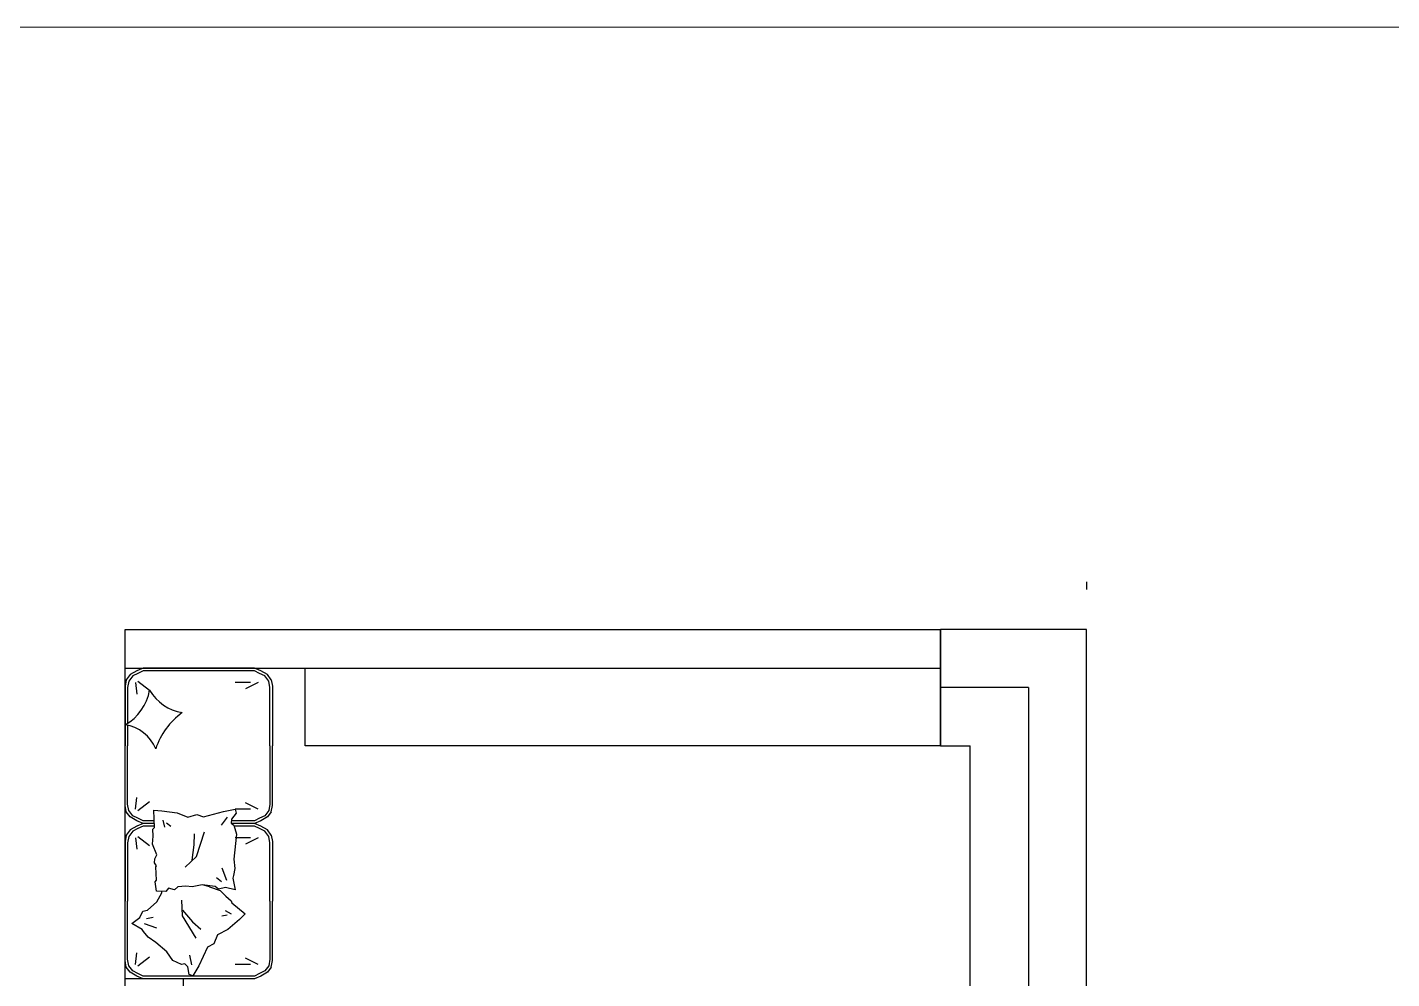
# Model space of a CAD drawing. Header units: millimetres. Extents: x 1897 to 6932, y 2548 to 7823.
# Drawn here: x 4120 to 4823, y 7018 to 7508 of the extents above; entities that cross this region are included whole.
import ezdxf

# ---------------------------------------------------------------- set-up
doc = ezdxf.new("R2010")
doc.units = ezdxf.units.MM
doc.layers.add('A-DOOR-FULL', color=4, linetype='Continuous', lineweight=25)
doc.layers.add('A-FURN', color=8, linetype='Continuous', lineweight=18)
doc.layers.add('Arredi', color=175, linetype='Continuous')
doc.layers.add('Wall', color=43, linetype='Continuous')

msp = doc.modelspace()

# ---------------------------------------------------------------- linework, layer by layer
at = {"layer": 'A-DOOR-FULL'}
msp.add_line((4665.95, 7222.53), (4665.95, 7218.53), dxfattribs=at)
at = {"layer": 'A-FURN'}
msp.add_lwpolyline([(1897.43, 7508.22), (6931.5, 7508.22), (6931.5, 6156.58), (1897.43, 6156.58)], close=True, dxfattribs=at)
at = {"layer": 'Arredi'}
for p, q in [((4176.64, 7176.67), (4173.3, 7174.67)), ((4179.97, 7178), (4176.64, 7176.67)), ((4179.97, 7176.67), (4177.3, 7175.33)), ((4237.3, 7178), (4179.97, 7178)), ((4237.3, 7176.67), (4179.97, 7176.67)), ((4240.64, 7176.67), (4237.3, 7178)), ((4239.97, 7175.33), (4237.3, 7176.67)), ((4243.97, 7174.67), (4240.64, 7176.67)), ((4263.41, 7138), (4263.41, 7178)), ((4590.64, 7178), (4590.64, 7138)), ((4171.3, 7172), (4170.64, 7168.67)), ((4170.64, 7168.67), (4170.64, 7138)), ((4173.3, 7174.67), (4171.3, 7172)), ((4172.64, 7171.33), (4171.97, 7168)), ((4174.64, 7174), (4172.64, 7171.33)), ((4177.3, 7175.33), (4174.64, 7174)), ((4175.97, 7170.67), (4176.64, 7164.67)), ((4177.3, 7171.33), (4183.3, 7166.67)), ((4235.3, 7170.67), (4227.3, 7170.67)), ((4239.3, 7170.67), (4232.64, 7167.33)), ((4242.64, 7174), (4239.97, 7175.33)), ((4244.64, 7171.33), (4242.64, 7174)), ((4245.97, 7172), (4243.97, 7174.67)), ((4245.3, 7168), (4244.64, 7171.33)), ((4245.97, 7172), (4246.64, 7168.67)), ((4246.64, 7168.67), (4246.64, 7138)), ((4171.97, 7168), (4171.97, 7149.59)), ((4245.3, 7138), (4245.3, 7168)), ((4171.97, 7148.61), (4171.97, 7138)), ((4170.64, 7107.33), (4170.64, 7138)), ((4171.97, 7108), (4171.97, 7138)), ((4245.3, 7138), (4245.3, 7108)), ((4246.64, 7107.33), (4246.64, 7138)), ((4590.64, 7138), (4263.41, 7138)), ((4171.3, 7104), (4170.64, 7107.33)), ((4172.64, 7104.67), (4171.97, 7108)), ((4175.97, 7105.33), (4176.64, 7111.33)), ((4177.3, 7104.67), (4183.3, 7109.33)), ((4221.34, 7104.22), (4227.3, 7105.33)), ((4235.3, 7105.33), (4227.3, 7105.33)), ((4227.3, 7105.33), (4227.94, 7103.38)), ((4239.3, 7105.33), (4232.64, 7108.67)), ((4245.3, 7108), (4244.64, 7104.67)), ((4245.97, 7104), (4246.64, 7107.33)), ((4173.3, 7101.33), (4171.3, 7104)), ((4174.64, 7102), (4172.64, 7104.67)), ((4176.64, 7099.33), (4173.3, 7101.33)), ((4177.3, 7100.67), (4174.64, 7102)), ((4179.97, 7098), (4176.64, 7099.33)), ((4179.97, 7099.33), (4177.3, 7100.67)), ((4185.65, 7099.33), (4179.97, 7099.33)), ((4185.75, 7095.93), (4185.5, 7104.84)), ((4185.5, 7104.84), (4189.6, 7104.51)), ((4189.6, 7104.51), (4197.46, 7103.41)), ((4190.18, 7099.7), (4191, 7096.15)), ((4197.46, 7103.41), (4203, 7101.23)), ((4203, 7101.23), (4207.71, 7102.6)), ((4207.71, 7102.6), (4211.11, 7101.38)), ((4211.11, 7101.38), (4221.34, 7104.22)), ((4223.32, 7101.2), (4220.15, 7097.17)), ((4225.47, 7100.24), (4225.31, 7098.19)), ((4237.3, 7099.33), (4225.4, 7099.33)), ((4227.94, 7103.38), (4225.47, 7100.24)), ((4239.97, 7100.67), (4237.3, 7099.33)), ((4240.64, 7099.33), (4237.3, 7098)), ((4242.64, 7102), (4239.97, 7100.67)), ((4243.97, 7101.33), (4240.64, 7099.33)), ((4244.64, 7104.67), (4242.64, 7102)), ((4245.97, 7104), (4243.97, 7101.33)), ((4171.3, 7092), (4170.64, 7088.67)), ((4173.3, 7094.67), (4171.3, 7092)), ((4172.64, 7091.33), (4171.97, 7088)), ((4174.64, 7094), (4172.64, 7091.33)), ((4176.64, 7096.67), (4173.3, 7094.67)), ((4177.3, 7095.33), (4174.64, 7094)), ((4179.97, 7098), (4176.64, 7096.67)), ((4179.97, 7096.67), (4177.3, 7095.33)), ((4177.3, 7091.33), (4183.3, 7086.67)), ((4185.69, 7098), (4179.97, 7098)), ((4185.69, 7098), (4179.97, 7098)), ((4185.73, 7096.67), (4179.97, 7096.67)), ((4184.74, 7087.27), (4185.07, 7091.38)), ((4185.04, 7095.03), (4185.75, 7095.93)), ((4185.07, 7091.38), (4185.04, 7095.03)), ((4191.97, 7098.29), (4194.21, 7096.53)), ((4225.31, 7098.19), (4226.65, 7097.13)), ((4237.3, 7098), (4225.54, 7098)), ((4237.3, 7098), (4225.54, 7098)), ((4226.65, 7097.13), (4228.03, 7092.41)), ((4228.03, 7092.41), (4226.7, 7079.66)), ((4237.3, 7096.67), (4226.79, 7096.67)), ((4240.64, 7096.67), (4237.3, 7098)), ((4239.97, 7095.33), (4237.3, 7096.67)), ((4242.64, 7094), (4239.97, 7095.33)), ((4243.97, 7094.67), (4240.64, 7096.67)), ((4244.64, 7091.33), (4242.64, 7094)), ((4245.97, 7092), (4243.97, 7094.67)), ((4245.3, 7088), (4244.64, 7091.33)), ((4245.97, 7092), (4246.64, 7088.67)), ((4170.64, 7088.67), (4170.64, 7058)), ((4171.97, 7088), (4171.97, 7058)), ((4175.97, 7090.67), (4176.64, 7084.67)), ((4187.01, 7081.85), (4184.74, 7087.27)), ((4235.3, 7090.67), (4227.3, 7090.67)), ((4239.3, 7090.67), (4232.64, 7087.33)), ((4245.3, 7058), (4245.3, 7088)), ((4246.64, 7088.67), (4246.64, 7058)), ((4185.89, 7077.65), (4186.05, 7079.71)), ((4186.88, 7076.15), (4185.89, 7077.65)), ((4186.05, 7079.71), (4187.01, 7081.85)), ((4226.7, 7079.66), (4227.27, 7074.85)), ((4186.52, 7075.7), (4186.88, 7076.15)), ((4186.93, 7068.84), (4186.52, 7075.7)), ((4223.12, 7068.67), (4220.76, 7074.89)), ((4226.49, 7071.1), (4226.23, 7069.85)), ((4227.27, 7074.85), (4226.49, 7071.1)), ((4186.23, 7067.94), (4186.93, 7068.84)), ((4186.8, 7063.13), (4186.23, 7067.94)), ((4193.11, 7064.7), (4191.7, 7062.9)), ((4196.06, 7063.83), (4193.11, 7064.7)), ((4197.92, 7065.27), (4196.06, 7063.83)), ((4201.93, 7065.74), (4197.92, 7065.27)), ((4205.23, 7065.32), (4201.93, 7065.74)), ((4210.39, 7066.34), (4205.23, 7065.32)), ((4217, 7065.5), (4210.39, 7066.34)), ((4214.09, 7065.29), (4211.15, 7066.24)), ((4214.09, 7065.29), (4219.68, 7063.47)), ((4218.79, 7064.09), (4217, 7065.5)), ((4220.37, 7067.93), (4217.68, 7070.05)), ((4222.35, 7064.92), (4218.79, 7064.09)), ((4219.68, 7063.47), (4222.58, 7060.55)), ((4227.35, 7063.88), (4222.35, 7064.92)), ((4226.23, 7069.85), (4227.35, 7063.88)), ((4170.64, 7027.33), (4170.64, 7058)), ((4171.97, 7028), (4171.97, 7058)), ((4182.14, 7053.24), (4187.08, 7057.69)), ((4191.7, 7062.9), (4186.8, 7063.13)), ((4187.08, 7057.69), (4189.68, 7062.27)), ((4189.68, 7062.27), (4189.68, 7063)), ((4222.58, 7060.55), (4225.37, 7058.18)), ((4225.37, 7058.18), (4225.58, 7057.06)), ((4225.58, 7057.06), (4232.5, 7051.43)), ((4245.3, 7058), (4245.3, 7028)), ((4246.64, 7027.33), (4246.64, 7058)), ((4174.16, 7046.45), (4178.2, 7049.56)), ((4178.2, 7049.56), (4179.89, 7052.8)), ((4179.89, 7052.8), (4182.14, 7053.24)), ((4181.78, 7049.1), (4185.14, 7049.75)), ((4223.32, 7050.81), (4220.51, 7050.26)), ((4225.56, 7051.24), (4222.32, 7052.94)), ((4232.5, 7051.43), (4229.57, 7048.54)), ((4179.4, 7043.4), (4174.16, 7046.45)), ((4180.18, 7042.39), (4179.4, 7043.4)), ((4182.52, 7039.36), (4180.18, 7042.39)), ((4180.54, 7046.53), (4186.79, 7044.26)), ((4223.62, 7043.3), (4218.34, 7040.53)), ((4229.57, 7048.54), (4223.62, 7043.3)), ((4186.53, 7036.65), (4182.52, 7039.36)), ((4192.11, 7031.92), (4186.53, 7036.65)), ((4216.31, 7036.06), (4213.16, 7034.29)), ((4218.34, 7040.53), (4216.31, 7036.06)), ((4175.97, 7025.33), (4176.64, 7031.33)), ((4177.3, 7024.67), (4183.3, 7029.33)), ((4195.33, 7027.32), (4192.11, 7031.92)), ((4205.06, 7025.15), (4204.08, 7030.19)), ((4213.16, 7034.29), (4208.64, 7024.68)), ((4239.3, 7025.33), (4232.64, 7028.67)), ((4171.3, 7024), (4170.64, 7027.33)), ((4173.3, 7021.33), (4171.3, 7024)), ((4172.64, 7024.67), (4171.97, 7028)), ((4174.64, 7022), (4172.64, 7024.67)), ((4176.64, 7019.33), (4173.3, 7021.33)), ((4177.3, 7020.67), (4174.64, 7022)), ((4199.8, 7025.28), (4195.33, 7027.32)), ((4201.48, 7025.61), (4199.8, 7025.28)), ((4202.93, 7024.15), (4201.48, 7025.61)), ((4203.7, 7020.23), (4202.93, 7024.15)), ((4208.64, 7024.68), (4205.59, 7019.44)), ((4235.3, 7025.33), (4227.3, 7025.33)), ((4242.64, 7022), (4239.97, 7020.67)), ((4243.97, 7021.33), (4240.64, 7019.33)), ((4244.64, 7024.67), (4242.64, 7022)), ((4245.97, 7024), (4243.97, 7021.33)), ((4245.3, 7028), (4244.64, 7024.67)), ((4245.97, 7024), (4246.64, 7027.33)), ((4179.97, 7018), (4176.64, 7019.33)), ((4179.97, 7019.33), (4177.3, 7020.67)), ((4237.3, 7019.33), (4179.97, 7019.33)), ((4237.3, 7018), (4179.97, 7018)), ((4205.59, 7019.44), (4203.7, 7020.23)), ((4239.97, 7020.67), (4237.3, 7019.33)), ((4240.64, 7019.33), (4237.3, 7018))]:
    msp.add_line(p, q, dxfattribs=at)
for points in [[(4201.59, 7075.46), (4207.43, 7081.03), (4211.61, 7093.72)], [(4205.22, 7079.14), (4206.32, 7086.99), (4206.45, 7092.7)], [(4199.73, 7058.42), (4200.14, 7050.36), (4207.03, 7038.91)], [(4200.16, 7053.27), (4205.39, 7047.31), (4209.63, 7043.48)]]:
    msp.add_lwpolyline(points, dxfattribs=at)
at = {"layer": 'Arredi', "linetype": 'Continuous'}
for centre, radius, start, end in [((4158.37, 7170.92), 25.29, 299.23888, 350.32534), ((4204.04, 7178.79), 24.02, 210.3046, 260.5323), ((4222.59, 7124.28), 38.16, 126.14028, 161.37782), ((4167.64, 7128.78), 20.3, 22.24609, 81.26718)]:
    msp.add_arc(centre, radius, start, end, dxfattribs=at)
at = {"layer": 'Wall'}
for p, q in [((4170.64, 7198), (4590.64, 7198)), ((4170.64, 6544.16), (4170.64, 7198)), ((4590.64, 7198), (4590.64, 7178)), ((4665.95, 7198), (4590.64, 7198)), ((4590.64, 7138), (4590.64, 7198)), ((4665.95, 7138), (4665.95, 7198)), ((4170.64, 7178), (4590.64, 7178)), ((4635.95, 7168), (4590.64, 7168)), ((4635.95, 7168), (4635.95, 6914.51)), ((4590.64, 7138), (4605.95, 7138)), ((4605.95, 6914.51), (4605.95, 7138)), ((4665.95, 6544.16), (4665.95, 7138)), ((4230.64, 7018), (4170.64, 7018)), ((4200.64, 7018), (4200.64, 6913.76))]:
    msp.add_line(p, q, dxfattribs=at)

doc.saveas('drawing.dxf')
